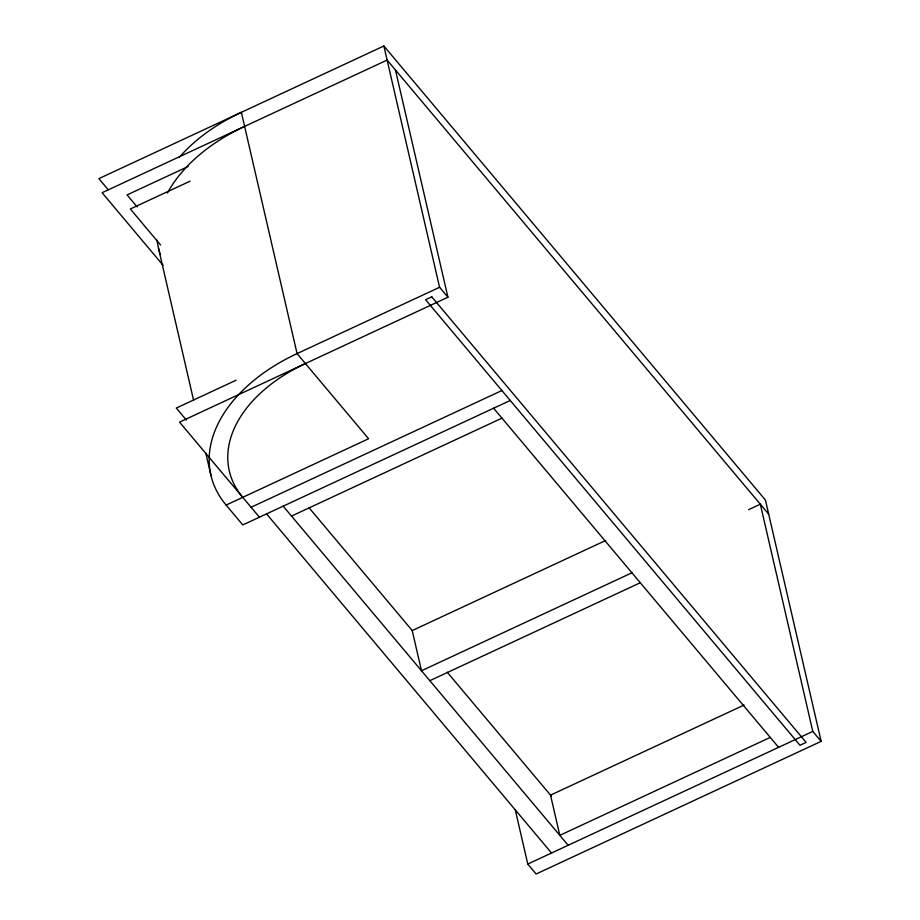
<?xml version="1.0" encoding="UTF-8"?>
<svg xmlns="http://www.w3.org/2000/svg" width="920" height="920" viewBox="0 0 920 920"><rect width="100%" height="100%" fill="white"/><g stroke="black" fill="none" stroke-linecap="round" stroke-linejoin="round"><path stroke-width="1.38" d="M515.234 809.703L527.781 864.064L536.13 874L821.146 741.359L765.44 500.066L383.87 46L98.854 178.641L108.1 189.635M188.163 166.486L127.075 194.913L137.172 206.919M190.106 181.171L130.329 208.989L160.597 245.007M236.072 380.236L176.283 408.054L186.38 420.06M259.428 517.201L179.538 422.13L447.925 297.217L439.576 287.293L297.068 353.613A161.874 104.27 -13 0 0 226.113 505.068L242.799 524.941L510.243 400.476M226.113 505.068L368.609 438.748L297.068 353.613L241.362 112.32A161.874 104.27 -13 0 0 179.124 157.55M251.079 507.265L501.894 390.54M291.525 516.074L501.963 418.14M308.936 507.633L412.229 630.556L605.762 540.454M748.627 509.657L760.334 504.206L812.797 731.423L821.146 741.359M631.925 572.803L421.498 670.749L412.206 630.533M429.847 680.673L640.274 582.74M744.073 705.053L550.528 795.133L559.808 835.348L770.247 737.403M527.781 864.064L812.797 731.423M768.683 514.142L387.124 60.076L102.108 192.717L163.081 265.282M493.614 408.216L778.596 747.339M447.281 672.267L551.494 796.283M283.176 506.149L568.157 845.273M266.547 513.889L551.528 853.012M395.462 70.012L447.925 297.217M383.87 46L439.576 287.293M158.516 248.308L193.591 400.246M205.827 453.215L210.979 475.513M242.73 497.329A142.991 92.103 -13 0 1 305.417 363.549M160.425 254.863A161.874 104.27 -13 0 1 157.124 240.223M167.452 192.993A161.874 104.27 -13 0 1 244.617 126.396M431.756 296.849L425.58 299.724L799.986 745.28L806.161 742.405L431.756 296.849"/></g></svg>
